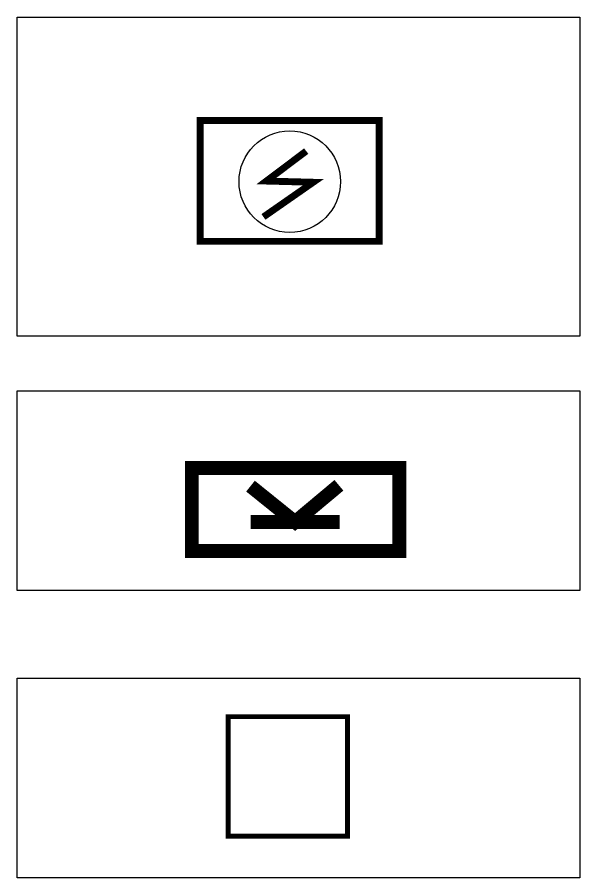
# Model space of a CAD drawing. Extents: x 36524853 to 36525459, y 2743936 to 2747542.
# Drawn here: x 36524910.98 to 36524919.11, y 2745589.08 to 2745601.52 of the extents above; entities that cross this region are included whole.
import ezdxf

# ---------------------------------------------------------------- set-up
doc = ezdxf.new("R2010")
doc.units = 0
doc.header["$LTSCALE"] = 1000
doc.header["$MEASUREMENT"] = 0
doc.linetypes.add('-1F$0$XREF-ARBOR$0$PHANTOM', pattern=[63.5, 31.75, -6.35, 6.35, -6.35, 6.35, -6.35])
doc.linetypes.add('DASH', pattern=[0.35, 0.25, -0.1])
doc.layers.add('_0', color=7, linetype='Continuous')

# ---------------------------------------------------------------- blocks, each defined once
blk = doc.blocks.new('4756774')
at = {"layer": '_0', "color": 1, "linetype": '-1F$0$XREF-ARBOR$0$PHANTOM', "const_width": 0.2, "flags": 128}
for points in [[(0, 0), (1.2, 0), (1.2, -3), (0, -3), (0, 0)], [(0.938, -0.848), (0.419, -1.492), (0.95, -2.126)], [(0.419, -0.848), (0.419, -2.135)]]:
    blk.add_lwpolyline(points, dxfattribs=at)

msp = doc.modelspace()

# ---------------------------------------------------------------- linework, layer by layer
at = {"color": 1, "linetype": 'Continuous', "const_width": 0.1, "flags": 128}
msp.add_lwpolyline([(36524913.623, 2745600.029), (36524916.211, 2745600.029), (36524916.211, 2745598.283), (36524913.623, 2745598.283)], close=True, dxfattribs=at)
msp.add_lwpolyline([(36524915.157, 2745599.588), (36524914.582, 2745599.155), (36524915.258, 2745599.137), (36524914.539, 2745598.636)], dxfattribs=at)
at = {"color": 2, "linetype": 'DASH', "const_width": 0.072, "flags": 128}
msp.add_lwpolyline([(36524914.027, 2745591.409), (36524915.755, 2745591.409), (36524915.755, 2745589.681), (36524914.027, 2745589.681), (36524914.027, 2745591.409)], dxfattribs=at)
at = {"color": 1}
msp.add_circle((36524914.92, 2745599.146), 0.734, dxfattribs=at)
at = {"layer": '_0', "linetype": '-1F$0$XREF-ARBOR$0$PHANTOM'}
for points in [[(36524910.98, 2745601.524), (36524919.111, 2745601.524), (36524919.111, 2745596.91), (36524910.98, 2745596.91)], [(36524910.98, 2745596.121), (36524919.111, 2745596.121), (36524919.111, 2745593.232), (36524910.98, 2745593.232)], [(36524910.98, 2745591.968), (36524919.111, 2745591.968), (36524919.111, 2745589.079), (36524910.98, 2745589.079)]]:
    msp.add_lwpolyline(points, close=True, dxfattribs=at)

# ---------------------------------------------------------------- block references
at = {"layer": '_0', "linetype": '-1F$0$XREF-ARBOR$0$PHANTOM', "rotation": 90}
msp.add_blockref('4756774', (36524913.504, 2745593.805), dxfattribs=at)

doc.saveas('drawing.dxf')
